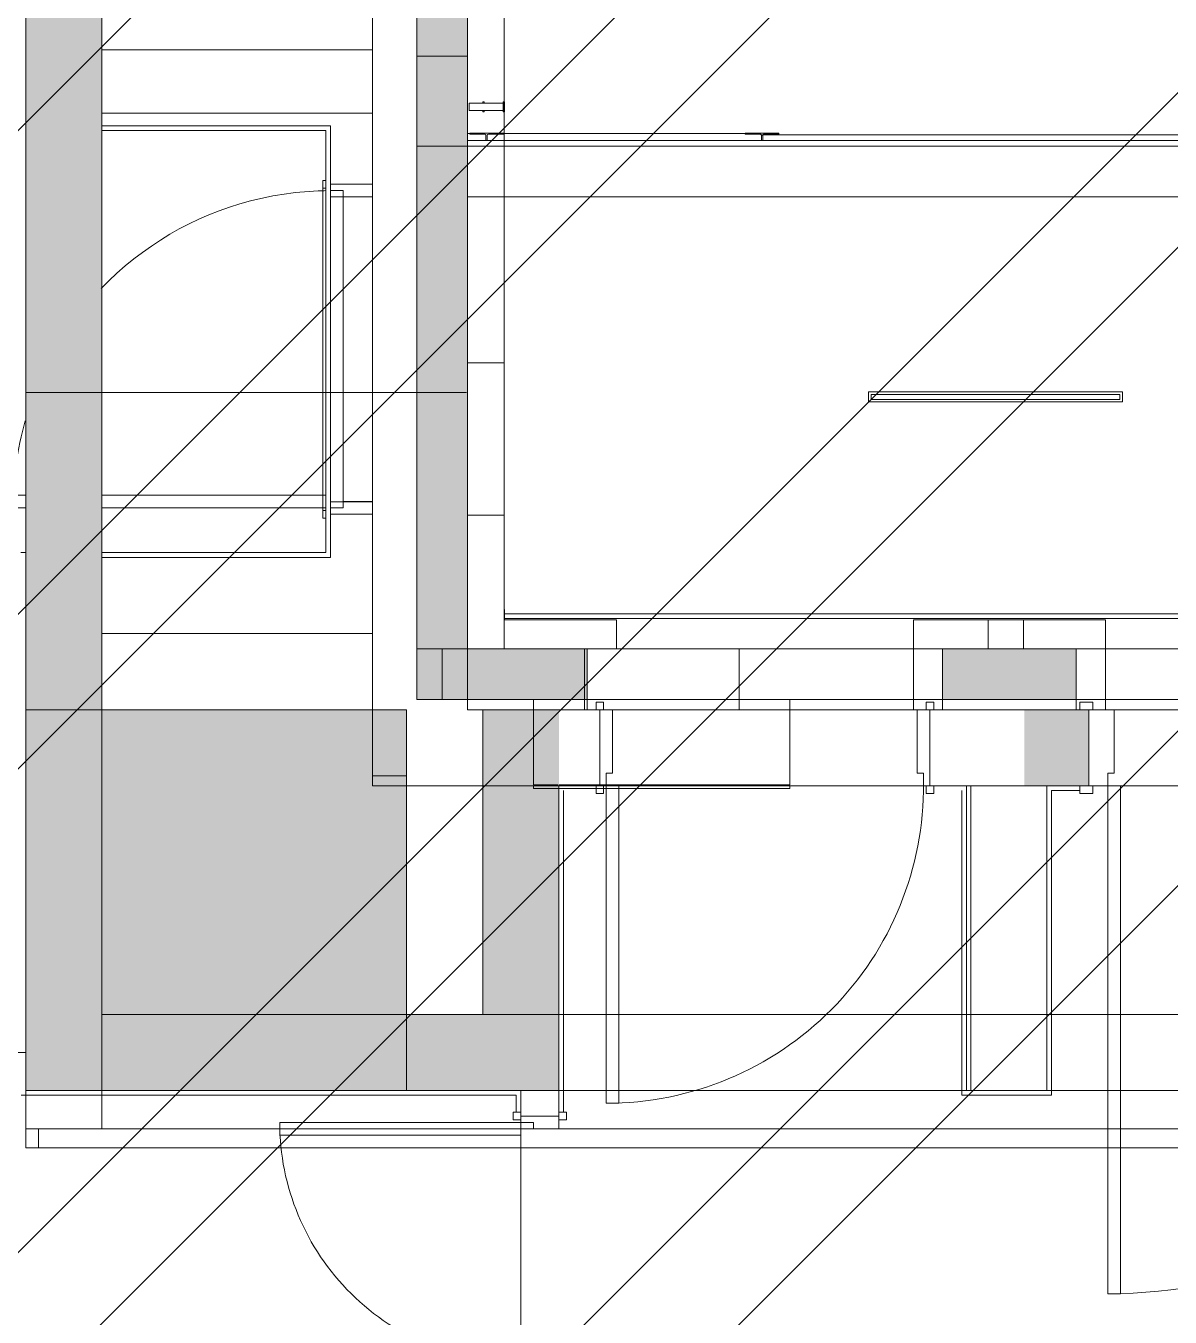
# Model space of a CAD drawing. Header units: millimetres. Extents: x -57519 to 497916, y -349472 to 446842.
# Drawn here: x 288703 to 293210, y 6965 to 12052 of the extents above; entities that cross this region are included whole.
import ezdxf

# ---------------------------------------------------------------- set-up
doc = ezdxf.new("R2010")
doc.units = ezdxf.units.MM
for name, color, linetype, lineweight in [('A-CLNG', 13, 'Continuous', 5), ('A-DETL-GENF', 92, 'Continuous', 5), ('A-DOOR', 31, 'Continuous', 5), ('A-DOOR-FRAM', 31, 'Continuous', 5), ('A-FLOR', 192, 'Continuous', 5), ('A-FLOR-HRAL', 11, 'Continuous', 5), ('A-WALL', 113, 'Continuous', 20), ('A-WALL-PATT', 111, 'Continuous', 20), ('E-LITE-EQPM', 33, 'Continuous', 5), ('Q-SPCQ', 91, 'Continuous', 5), ('S-COLS', 52, 'Continuous', 20), ('S-COLS-SYMB', 171, 'Continuous', 50)]:
    doc.layers.add(name, color=color, linetype=linetype, lineweight=lineweight)

# ---------------------------------------------------------------- blocks, each defined once
blk = doc.blocks.new('DLN-Single Door__X01_ - _M10x_1250 x 2000 _WH_-16935541-SITE COVERAGE')
at = {"layer": 'A-DOOR'}
for p, q in [((-625, 1400), (-575, 1400)), ((-625, 1350), (-625, 1400)), ((-575, 1400), (-575, 1350)), ((-625, 180), (-625, 1050)), ((-575, 1050), (-575, 180)), ((-665, 168), (-665, 180)), ((-665, 180), (-635, 180)), ((-665, 168), (-665, 180)), ((-665, 180), (665, 180)), ((-635, 180), (-635, 168)), ((-635, 180), (-635, 168)), ((635, 180), (-635, 180)), ((-625, 168), (-625, 180)), ((-575, 180), (-575, 168)), ((635, 180), (635, 168)), ((665, 180), (635, 180)), ((635, 168), (635, 180)), ((665, 180), (665, 168)), ((665, 180), (665, 168)), ((-650, 150), (-665, 150)), ((665, 150), (-665, 150)), ((-635, 150), (-650, 150)), ((-635, 150), (635, 150)), ((-575, 150), (-625, 150)), ((635, 150), (650, 150)), ((650, 150), (665, 150))]:
    blk.add_line(p, q, dxfattribs=at)
for start, end in [(74.0879, 90), (14.5833, 46.2518), (1.3948, 14.5833), (0.839, 1.3948), (359.5, 0.0053)]:
    blk.add_arc((-625, 150), 1250, start, end, dxfattribs=at)
at = {"layer": 'A-DOOR-FRAM'}
for p, q in [((-650, 150), (650, 150)), ((-650, -15), (-650, 150)), ((-625, 150), (-650, 150)), ((-650, -15), (-650, 150)), ((-625, 150), (-625, 100)), ((-625, 150), (-625, 100)), ((625, 150), (-625, 150)), ((625, 100), (625, 150)), ((625, 150), (650, 150)), ((625, 100), (625, 150)), ((650, 150), (650, -15)), ((650, 150), (650, -15)), ((-625, 100), (625, 100)), ((-600, 100), (-625, 100)), ((-600, -15), (-600, 100)), ((-600, 100), (-600, -15)), ((600, 100), (-600, 100)), ((600, 100), (625, 100)), ((600, -15), (600, 100)), ((600, -15), (600, 100))]:
    blk.add_line(p, q, dxfattribs=at)
blk = doc.blocks.new('Walls 13 - Walls 13-9359694-SITE COVERAGE')
at = {"layer": 'A-WALL', "lineweight": 5}
for p, q in [((39989.3, 7707.5), (39939.3, 7707.5)), ((39939.3, 7707.5), (39939.3, 7632.5)), ((39989.3, 7632.5), (39989.3, 7707.5)), ((63840.1, 7707.5), (39989.3, 7707.5)), ((39939.3, 7632.5), (39989.3, 7632.5)), ((39989.3, 7632.5), (63840.9, 7632.5))]:
    blk.add_line(p, q, dxfattribs=at)
blk = doc.blocks.new('Railing - T PROFILE-V242-SITE COVERAGE')
at = {"layer": 'A-FLOR-HRAL'}
for p, q in [((8, -8.5), (3, -8.5)), ((3, -8.5), (3, -141.5)), ((8, -68.3), (8, -8.5)), ((8, -141.5), (8, -82.5)), ((32, -72.5), (12.9, -72.5)), ((13, -77.5), (32, -77.5)), ((3, -141.5), (8, -141.5))]:
    blk.add_line(p, q, dxfattribs=at)
for centre, start, end in [((12.9, -67.5), 189.2953, 270), ((13, -82.5), 120, 180), ((13, -82.5), 90, 120)]:
    blk.add_arc(centre, 5, start, end, dxfattribs=at)
blk = doc.blocks.new('Railing - T PROFILE-16174661-SITE COVERAGE')
at = {"layer": 'A-FLOR-HRAL'}
for p, q in [((8, -8.5), (3, -8.5)), ((3, -8.5), (3, -141.5)), ((8, -68.3), (8, -8.5)), ((8, -141.5), (8, -82.5)), ((32, -72.5), (12.9, -72.5)), ((13, -77.5), (32, -77.5)), ((3, -141.5), (8, -141.5))]:
    blk.add_line(p, q, dxfattribs=at)
for centre, start, end in [((12.9, -67.5), 189.2953, 270), ((13, -82.5), 90, 180)]:
    blk.add_arc(centre, 5, start, end, dxfattribs=at)
blk = doc.blocks.new('Railing - Railing-12128362-SITE COVERAGE')
at = {"layer": 'A-FLOR-HRAL'}
for p, q in [((41687.9, 11627.5), (41679.4, 11627.5)), ((41679.4, 11626.6), (41679.4, 11627.5)), ((41679.4, 11602.5), (41679.4, 11626.6)), ((41679.4, 11602.5), (41679.4, 11615)), ((41679.4, 11615), (41679.4, 11609)), ((41679.4, 11602.5), (41679.4, 11615)), ((41679.4, 11615), (41679.4, 11602.5)), ((41679.4, 11602.5), (41679.4, 11615)), ((41679.4, 11615), (41679.4, 11602.5)), ((41679.4, 11615), (41679.4, 11602.5)), ((41679.4, 11609), (41679.4, 11602.5)), ((42772.9, 11627.5), (41820.9, 11627.5)), ((42839.4, 11624.1), (42839.4, 11620.2))]:
    blk.add_line(p, q, dxfattribs=at)
at = {"extrusion": (0, 0, -1), "zscale": -1, "rotation": 270.0000000000001}
for name, p in [('Railing - T PROFILE-16174661-SITE COVERAGE', (-41679.4, 11632.5)), ('Railing - T PROFILE-V242-SITE COVERAGE', (-42764.4, 11632.5))]:
    blk.add_blockref(name, p, dxfattribs=at)
blk = doc.blocks.new('Railing - Railing-12128385-SITE COVERAGE')
at = {"layer": 'A-FLOR-HRAL'}
for q in [(42839.4, 11622.5), (44839.4, 11604)]:
    blk.add_line((44839.4, 11622.5), q, dxfattribs=at)
at = {"extrusion": (0, 0, -1), "zscale": -1, "rotation": 269.9999999999811}
blk.add_blockref('Railing - T PROFILE-16174661-SITE COVERAGE', (-44714.4, 11632.5), dxfattribs=at)
blk = doc.blocks.new('DLN_I-Shape - 200x200 _WD_-17536639-SITE COVERAGE')
at = {"layer": 'S-COLS-SYMB', "color": 53, "lineweight": 20}
blk.add_line((-100, 100), (99.9, 100), dxfattribs=at)
at = {"layer": 'S-COLS-SYMB', "color": 71, "lineweight": 20}
for p, q in [((0, 100), (0, -100)), ((-100, -100), (100, -100))]:
    blk.add_line(p, q, dxfattribs=at)
blk = doc.blocks.new('Family4 - Family4-12372466-SITE COVERAGE')
at = {"layer": 'E-LITE-EQPM'}
for p, q in [((-20, 500), (-20, -500)), ((20, 500), (-20, 500)), ((-10, -490), (-10, 490)), ((-10, 490), (10, 490)), ((10, 490), (10, -490)), ((20, -500), (20, 500)), ((-20, -500), (20, -500)), ((10, -490), (-10, -490))]:
    blk.add_line(p, q, dxfattribs=at)
blk = doc.blocks.new('BIT_Steel Rod Fixing Details - 145mm-V403-SITE COVERAGE')
at = {"layer": 'Q-SPCQ'}
for p, q in [((-21, 0), (21, 0)), ((-17, 0), (-21, 0)), ((-6.5, 0), (-17, 0)), ((-15, -6), (-15, -140)), ((-14, -6), (-15, -6)), ((21, 0), (-6.5, 0)), ((15, -140), (15, -6)), ((-20, -140), (-20, -145)), ((-20, -140), (-14.1, -140)), ((-14.1, -140), (-20, -140)), ((-20, -145), (20, -145)), ((20, -145), (-20, -145)), ((-6, -145), (6, -145)), ((6, -145), (-6, -145)), ((14.1, -140), (20, -140)), ((20, -140), (14.1, -140)), ((20, -145), (20, -140))]:
    blk.add_line(p, q, dxfattribs=at)
blk = doc.blocks.new('BIT_Steel Rod Fixing Details - 145mm-V400-SITE COVERAGE')
at = {"layer": 'Q-SPCQ'}
for p, q in [((-21, 0), (21, 0)), ((21, 0), (-21, 0)), ((-15, -6), (-15, -140)), ((-14, -6), (-15, -6)), ((15, -140), (15, -6)), ((-20, -140), (-20, -145)), ((-20, -140), (-14.1, -140)), ((-14.1, -140), (-20, -140)), ((-20, -145), (20, -145)), ((20, -145), (-20, -145)), ((-6, -145), (6, -145)), ((6, -145), (-6, -145)), ((14.1, -140), (20, -140)), ((20, -140), (14.1, -140)), ((20, -145), (20, -140))]:
    blk.add_line(p, q, dxfattribs=at)
blk = doc.blocks.new('BIT_Steel Rod Fixing Details - 65mm-V412-SITE COVERAGE')
at = {"layer": 'Q-SPCQ'}
for p, q in [((-21, 0), (17, 0)), ((-17, 0), (-21, 0)), ((17, 0), (-17, 0)), ((-15, -6), (-15, -60)), ((-14, -6), (-15, -6)), ((15, -60), (15, -6)), ((17, 0), (21, 0)), ((21, 0), (17, 0)), ((-20, -60), (-20, -65)), ((-20, -60), (-14.1, -60)), ((-14.1, -60), (-20, -60)), ((-20, -65), (-14.1, -65)), ((-14.1, -65), (-20, -65)), ((14.1, -60), (20, -60)), ((20, -60), (14.1, -60)), ((14.1, -65), (20, -65)), ((20, -65), (14.1, -65)), ((20, -65), (20, -60))]:
    blk.add_line(p, q, dxfattribs=at)
blk = doc.blocks.new('BIT_Steel Rod Fixing Details - 145mm-V417-SITE COVERAGE')
at = {"layer": 'Q-SPCQ'}
for p, q in [((-21, 0), (6.5, 0)), ((21, 0), (-21, 0)), ((-15, -6), (-15, -140)), ((-14, -6), (-15, -6)), ((6.5, 0), (21, 0)), ((15, -140), (15, -6)), ((-20, -140), (-20, -145)), ((-20, -140), (-14.1, -140)), ((-14.1, -140), (-20, -140)), ((-20, -145), (20, -145)), ((20, -145), (-20, -145)), ((-6, -145), (6, -145)), ((6, -145), (-6, -145)), ((14.1, -140), (20, -140)), ((20, -140), (14.1, -140)), ((20, -145), (20, -140))]:
    blk.add_line(p, q, dxfattribs=at)
blk = doc.blocks.new('BIT_Steel Rod Fixing Details - 145mm-V425-SITE COVERAGE')
at = {"layer": 'Q-SPCQ'}
for p, q in [((-21, 0), (17, 0)), ((-17, 0), (-21, 0)), ((21, 0), (-17, 0)), ((-15, -6), (-15, -140)), ((-14, -6), (-15, -6)), ((15, -140), (15, -6)), ((17, 0), (21, 0)), ((-20, -140), (-20, -145)), ((-20, -140), (-14.1, -140)), ((-14.1, -140), (-20, -140)), ((-20, -145), (20, -145)), ((20, -145), (-20, -145)), ((-6, -145), (6, -145)), ((6, -145), (-6, -145)), ((14.1, -140), (20, -140)), ((20, -140), (14.1, -140)), ((20, -145), (20, -140))]:
    blk.add_line(p, q, dxfattribs=at)
blk = doc.blocks.new('BIT_Steel Rod Fixing Details - 145mm-V431-SITE COVERAGE')
at = {"layer": 'Q-SPCQ'}
for p, q in [((-21, 0), (21, 0)), ((21, 0), (-21, 0)), ((-15, -6), (-15, -140)), ((-14, -6), (-15, -6)), ((15, -6), (-15, -6)), ((15, -140), (15, -6)), ((-20, -140), (-20, -145)), ((-20, -140), (-14.1, -140)), ((20, -140), (-20, -140)), ((-20, -145), (20, -145)), ((20, -145), (-20, -145)), ((-15, -140), (15, -140)), ((-6, -145), (6, -145)), ((6, -145), (-6, -145)), ((14.1, -140), (20, -140)), ((20, -145), (20, -140))]:
    blk.add_line(p, q, dxfattribs=at)
at = {"layer": 'Q-SPCQ', "flags": 128}
blk.add_lwpolyline([(-15, -6), (-9.1, -6), (4.1, -6), (14, -6), (15, -6)], dxfattribs=at)
blk = doc.blocks.new('DLN-Double Door__X03_ - _M19_1900 x 2450 _WH_-V500-SITE COVERAGE')
at = {"layer": 'A-DOOR'}
for p, q in [((-900, -75), (-950, -75)), ((-950, -75), (-950, -1025)), ((-900, -1025), (-900, -75)), ((900, -75), (950, -75)), ((900, -1025), (900, -75)), ((950, -75), (950, -1025)), ((-950, -1025), (-900, -1025)), ((950, -1025), (900, -1025))]:
    blk.add_line(p, q, dxfattribs=at)
for centre, start, end in [((-950, -75), 270, 0.5), ((950, -75), 179.5, 254.9167), ((950, -75), 254.9167, 270)]:
    blk.add_arc(centre, 950, start, end, dxfattribs=at)
at = {"layer": 'A-DOOR-FRAM'}
for p, q in [((-960, 105), (-990, 105)), ((-990, 105), (-990, 75)), ((-990, 93), (-990, 105)), ((-990, 105), (-960, 105)), ((-960, 75), (-960, 105)), ((-960, 105), (-960, 75)), ((990, 105), (960, 105)), ((960, 105), (960, 75)), ((990, 105), (960, 105)), ((960, 75), (960, 105)), ((990, 75), (990, 105)), ((990, 105), (990, 93)), ((-990, 75), (-960, 75)), ((-975, 75), (-990, 75)), ((-960, 75), (-975, 75)), ((-925, 75), (-975, 75)), ((-975, 75), (-975, -75)), ((-975, -75), (-975, 75)), ((-960, 75), (-975, 75)), ((-925, 75), (-960, 75)), ((-925, -25), (-925, 75)), ((-925, 75), (-925, -25)), ((925, 75), (925, -25)), ((975, 75), (925, 75)), ((925, -25), (925, 75)), ((925, 75), (960, 75)), ((960, 75), (990, 75)), ((960, 75), (975, 75)), ((960, 75), (975, 75)), ((975, 75), (990, 75)), ((975, -75), (975, 75)), ((975, 75), (975, -75)), ((-950, -75), (-950, -25)), ((-950, -25), (-925, -25)), ((-950, -25), (-925, -25)), ((-950, -25), (-950, -75)), ((925, -25), (950, -25)), ((950, -25), (925, -25)), ((950, -25), (950, -75)), ((950, -75), (950, -25)), ((-960, -75), (-990, -75)), ((-990, -75), (-990, -105)), ((-990, -75), (-975, -75)), ((-990, -105), (-990, -93)), ((-975, -75), (-960, -75)), ((-975, -75), (-950, -75)), ((-975, -75), (-960, -75)), ((-960, -105), (-960, -75)), ((-960, -75), (-960, -105)), ((-960, -75), (-950, -75)), ((950, -75), (975, -75)), ((960, -75), (950, -75)), ((990, -75), (960, -75)), ((960, -75), (960, -105)), ((975, -75), (960, -75)), ((960, -105), (960, -75)), ((975, -75), (960, -75)), ((990, -75), (975, -75)), ((990, -105), (990, -75)), ((990, -93), (990, -105)), ((-990, -105), (-960, -105)), ((-960, -105), (-990, -105)), ((960, -105), (990, -105)), ((960, -105), (990, -105))]:
    blk.add_line(p, q, dxfattribs=at)
blk = doc.blocks.new('DLN-Single Door__X01_ - _M11_1250 x 2450 _WH_-16935540-SITE COVERAGE')
at = {"layer": 'A-DOOR'}
for p, q in [((-635, 180), (-665, 180)), ((-665, 180), (-665, 150)), ((-665, 150), (-665, 180)), ((-665, 180), (-635, 180)), ((-635, 150), (-635, 180)), ((-635, 180), (-635, 150)), ((665, 180), (635, 180)), ((635, 180), (635, 150)), ((665, 150), (665, 180)), ((-665, 150), (-635, 150)), ((-650, 150), (-665, 150)), ((-635, 150), (-650, 150)), ((635, 150), (665, 150)), ((650, 150), (665, 150)), ((-635, -150), (-665, -150)), ((-665, -150), (-665, -180)), ((-665, -180), (-665, -150)), ((-665, -150), (-650, -150)), ((-650, -150), (-635, -150)), ((-635, -180), (-635, -150)), ((-635, -150), (-635, -180)), ((-575, -150), (-625, -150)), ((-625, -150), (-625, -1400)), ((-575, -1400), (-575, -150)), ((665, -150), (635, -150)), ((635, -150), (635, -180)), ((650, -150), (635, -150)), ((635, -180), (635, -150)), ((665, -150), (650, -150)), ((665, -180), (665, -150)), ((665, -150), (665, -180)), ((-665, -180), (-635, -180)), ((-635, -180), (-665, -180)), ((635, -180), (665, -180)), ((635, -180), (665, -180)), ((-625, -1400), (-575, -1400))]:
    blk.add_line(p, q, dxfattribs=at)
blk.add_arc((-625, -150), 1250, 270, 0.5, dxfattribs=at)
at = {"layer": 'A-DOOR-FRAM'}
for p, q in [((-600, 150), (-650, 150)), ((-650, 150), (-650, -150)), ((-650, -150), (-650, 150)), ((-635, 150), (-650, 150)), ((-600, 150), (-635, 150)), ((-600, -100), (-600, 150)), ((-600, 150), (-600, -100)), ((600, 150), (600, -100)), ((650, 150), (600, 150)), ((600, -100), (600, 150)), ((650, -150), (650, 150)), ((650, 150), (650, -150)), ((-625, -150), (-625, -100)), ((-625, -100), (-600, -100)), ((-625, -100), (-600, -100)), ((-625, -100), (-625, -150)), ((600, -100), (625, -100)), ((625, -100), (600, -100)), ((625, -100), (625, -150)), ((625, -150), (625, -100)), ((-650, -150), (-625, -150)), ((-650, -150), (-635, -150)), ((-635, -150), (-625, -150)), ((625, -150), (650, -150)), ((635, -150), (625, -150)), ((650, -150), (635, -150))]:
    blk.add_line(p, q, dxfattribs=at)
blk = doc.blocks.new('DLN-Double Door__M22_ - _M22_4000 x 4000 _WH_-13614099-SITE COVERAGE')
at = {"layer": 'A-DOOR'}
for p, q in [((-2000, 2150), (-1950, 2150)), ((-2000, 150), (-2000, 2150)), ((-1950, 2150), (-1950, 150)), ((1950, 2150), (1950, 150)), ((2000, 2150), (1950, 2150)), ((2000, 150), (2000, 2150)), ((-1950, 150), (-2000, 150)), ((1950, 150), (2000, 150))]:
    blk.add_line(p, q, dxfattribs=at)
for centre, start, end in [((-2000, 150), 359.5, 90), ((2000, 150), 90, 180.5)]:
    blk.add_arc(centre, 2000, start, end, dxfattribs=at)
at = {"layer": 'A-DOOR-FRAM'}
for p, q in [((-2110, 180), (-2060, 180)), ((-2110, 150), (-2110, 180)), ((-2110, 180), (-2110, 168)), ((-2060, 180), (-2110, 180)), ((-2060, 180), (-2060, 150)), ((-2060, 150), (-2060, 180)), ((2060, 150), (2060, 180)), ((2060, 180), (2110, 180)), ((2060, 180), (2060, 150)), ((2060, 180), (2110, 180)), ((2110, 180), (2110, 150)), ((2110, 168), (2110, 180)), ((-2060, 150), (-2110, 150)), ((-2110, 150), (-2075, 150)), ((-2075, 150), (-2060, 150)), ((-2075, 150), (-2000, 150)), ((-2075, -150), (-2075, 150)), ((-2075, 150), (-2075, -150)), ((-2075, 150), (-2060, 150)), ((-2060, 150), (-2000, 150)), ((-2000, 150), (-2000, 100)), ((-2000, 100), (-2000, 150)), ((2000, 150), (2075, 150)), ((2000, 100), (2000, 150)), ((2000, 150), (2000, 100)), ((2060, 150), (2000, 150)), ((2110, 150), (2060, 150)), ((2075, 150), (2060, 150)), ((2075, 150), (2060, 150)), ((2110, 150), (2075, 150)), ((2075, 150), (2075, -150)), ((2075, -150), (2075, 150)), ((-2000, 100), (-1975, 100)), ((-2000, 100), (-1975, 100)), ((-1975, 100), (-1975, -150)), ((-1975, -150), (-1975, 100)), ((1975, 100), (2000, 100)), ((1975, -150), (1975, 100)), ((2000, 100), (1975, 100)), ((1975, 100), (1975, -150)), ((-2110, -150), (-2060, -150)), ((-2110, -180), (-2110, -150)), ((-2075, -150), (-2110, -150)), ((-2060, -150), (-2075, -150)), ((-1975, -150), (-2075, -150)), ((-2060, -150), (-2075, -150)), ((-2060, -150), (-2060, -180)), ((-2025, -150), (-2060, -150)), ((-2010, -150), (-2025, -150)), ((-1975, -150), (-2010, -150)), ((2075, -150), (1975, -150)), ((1975, -150), (2010, -150)), ((2010, -150), (2025, -150)), ((2025, -150), (2060, -150)), ((2060, -180), (2060, -150)), ((2060, -150), (2110, -150)), ((2060, -150), (2075, -150)), ((2060, -150), (2075, -150)), ((2075, -150), (2110, -150)), ((2110, -150), (2110, -180)), ((-2060, -180), (-2110, -180)), ((2110, -180), (2060, -180))]:
    blk.add_line(p, q, dxfattribs=at)
blk = doc.blocks.new('BIT_Steel Rod Fixing Details - 145mm-V572-SITE COVERAGE')
at = {"layer": 'Q-SPCQ'}
for p, q in [((-20, -145), (20, -145)), ((20, -145), (-20, -145)), ((-6, -145), (6, -145)), ((6, -145), (-6, -145))]:
    blk.add_line(p, q, dxfattribs=at)

msp = doc.modelspace()

# ---------------------------------------------------------------- hatches: boundary and pattern name
at = {"layer": 'A-DETL-GENF'}
h = msp.add_hatch(dxfattribs=at)
h.set_pattern_fill('FP_40', color=250, style=0, pattern_type=2)
h.set_pattern_definition([(45, (248763.4, 0), (-1257.236, 1257.236), []), (45, (248763.4, 1905), (-1257.236, 1257.236), [])])
h.paths.add_polyline_path([(325750.1, -8642.5), (328562.7, -8642.5), (328562.7, 4657.5), (341312.7, 4657.5), (341312.7, 30557.5), (342712.7, 30557.5), (342712.7, 48907.7), (339962.7, 48907.7), (339962.7, 52157.5), (338962.7, 52157.5), (338962.7, 53757.5), (297512.7, 53757.5), (297512.7, 52247.5), (286277.7, 52247.5), (286277.7, 34407.5), (285902.7, 34407.5), (285902.7, 7407.5), (286277.7, 7407.5), (286277.7, -2267.5), (315555.2, -2267.5), (315555.2, -8642.5), (321257.1, -8642.5)], flags=0)
at = {"layer": 'A-WALL-PATT', "lineweight": 5, "transparency": 33554560}
for points in [[(290367.4, 9597.5), (290442.7, 9597.5), (290442.7, 30067.5), (290242.7, 30067.5), (290242.7, 9597.5)], [(288702.7, 10607.5), (289002.7, 10607.5), (289002.7, 14024.2), (288702.7, 14024.2), (288702.7, 10651.4)], [(290502.7, 8157.5), (290802.7, 8157.5), (290802.7, 9357.5), (290502.7, 9357.5), (290502.7, 8296.1)]]:
    msp.add_hatch(color=253, dxfattribs=at).paths.add_polyline_path(points, flags=0)
at = {"layer": 'A-WALL-PATT', "lineweight": 5, "transparency": 33554432}
for points in [[(288702.7, 9357.5), (289002.7, 9357.5), (289002.7, 10607.5), (288702.7, 10607.5), (288702.7, 9473.8)], [(290202.7, 7857.5), (290802.7, 7857.5), (290802.7, 8157.5), (290202.7, 8157.5)]]:
    msp.add_hatch(color=253, dxfattribs=at).paths.add_polyline_path(points, flags=0)
at = {"layer": 'A-WALL-PATT', "lineweight": 5, "transparency": 33554560}
h = msp.add_hatch(color=253, dxfattribs=at)
h.paths.add_polyline_path([(297107, 9397.5), (299125.2, 9397.5), (299125.2, 9597.5), (297090, 9597.5), (297090, 9397.5)], flags=0)
h.paths.add_polyline_path([(290913.7, 9397.5), (290913.7, 9597.5), (290242.7, 9597.5), (290242.7, 9397.5), (290367.4, 9397.5)], flags=0)
h.paths.add_polyline_path([(292313.7, 9397.5), (292840, 9397.5), (292840, 9597.5), (292313.7, 9597.5), (292313.7, 9473.8)], flags=0)
h = msp.add_hatch(color=253, dxfattribs=at)
h.paths.add_polyline_path([(297075, 9057.5), (297505.2, 9057.5), (297505.2, 9357.5), (297040, 9357.5), (297040, 9057.5)], flags=0)
h.paths.add_polyline_path([(292742.7, 9057.5), (292890, 9057.5), (292890, 9357.5), (292635.7, 9357.5), (292635.7, 9057.5), (292724.7, 9057.5)], flags=0)
at = {"layer": 'S-COLS', "transparency": 33554432}
msp.add_hatch(color=9, dxfattribs=at).paths.add_polyline_path([(288702.7, 7857.5), (290202.7, 7857.5), (290202.7, 9357.5), (288702.7, 9357.5), (288702.7, 8296.1)], flags=0)

# ---------------------------------------------------------------- linework, layer by layer
at = {"layer": 'A-CLNG'}
for p, q in [((289902.7, 11657.5), (289002.7, 11657.5)), ((289902.7, 9957.5), (289902.7, 11657.5)), ((288702.7, 9657.5), (288702.7, 9657.5)), ((288702.7, 8457.5), (288702.7, 9357.5)), ((288702.7, 7858.5), (288702.7, 8296.1))]:
    msp.add_line(p, q, dxfattribs=at)
at = {"layer": 'A-FLOR'}
for p, q in [((290067.7, 30407.5), (290067.7, 9057.5)), ((288702.7, 30107.5), (288702.7, 9357.5)), ((289002.7, 9357.5), (289002.7, 30107.5)), ((289002.7, 11707.5), (290067.7, 11707.5)), ((318727, 11577.5), (290242.7, 11577.5)), ((290067.7, 11377.5), (289902.7, 11377.5)), ((290442.7, 11377.5), (319010.5, 11377.5)), ((290442.7, 9597.5), (290442.7, 11376.5)), ((289902.7, 10177.3), (290067.7, 10177.3)), ((290442.7, 10124.2), (290442.7, 9597.5)), ((290067.7, 9657.5), (289002.7, 9657.5)), ((290442.7, 9357.5), (290442.7, 9597.5)), ((290442.9, 9597.5), (296826.2, 9597.5)), ((290442.9, 9597.5), (290913.7, 9597.5)), ((290913.7, 9597.5), (290913.7, 9357.5)), ((292333.1, 9597.5), (292613.9, 9597.5)), ((290242.7, 9397.5), (290702.7, 9397.5)), ((290702.7, 9397.5), (290702.7, 9062.5)), ((291712.7, 9062.5), (291712.7, 9397.5)), ((291712.7, 9397.5), (322442.7, 9397.5)), ((288702.7, 9357.5), (288702.7, 9207.5)), ((288702.7, 9357.5), (290202.7, 9357.5)), ((289002.7, 8157.5), (289002.7, 9357.5)), ((289002.7, 7857.5), (289002.7, 9357.5)), ((290067.7, 9357.5), (290067.7, 9097.5)), ((290202.7, 9357.5), (290202.7, 9057.5)), ((297865.2, 9357.5), (290442.7, 9357.5)), ((290913.7, 9357.5), (292198.7, 9357.5)), ((290963.7, 9357.5), (290963.7, 9057.5)), ((292263.7, 9357.5), (292313.7, 9357.5)), ((292263.7, 9057.5), (292263.7, 9357.5)), ((292840, 9357.5), (297090, 9357.5)), ((292890, 9357.5), (292890, 9057.5)), ((296975, 9357.5), (292955, 9357.5)), ((288702.7, 8007.5), (288702.7, 9207.5)), ((290067.7, 9097.5), (290202.7, 9097.5)), ((290067.7, 9057.5), (297865.2, 9057.5)), ((290702.7, 9062.5), (290797.7, 9062.5)), ((290802.7, 9062.5), (291712.7, 9062.5)), ((292424.7, 7857.5), (292424.7, 9057.5)), ((292890, 9057.5), (292855, 9057.5)), ((290929, 8157.5), (289002.7, 8157.5)), ((296545.3, 8157.5), (290202.7, 8157.5)), ((297865.2, 7857.5), (288702.7, 7857.5)), ((290652.7, 7857.5), (288702.7, 7857.5)), ((289002.7, 7857.5), (289002.7, 7708.7)), ((290202.7, 7857.5), (290202.7, 7857.5)), ((290652.7, 7857.5), (297865.2, 7857.5)), ((290652.7, 7772.5), (290652.7, 5792.5)), ((290802.7, 7757.5), (290652.7, 7757.5)), ((290802.7, 7772.5), (290802.7, 7757.5)), ((312603.6, 7707.5), (288752.7, 7707.5)), ((288752.7, 7707.5), (289002.7, 7707.5))]:
    msp.add_line(p, q, dxfattribs=at)
at = {"layer": 'A-FLOR', "color": 254}
for p, q in [((288702.7, 10607.5), (289002.7, 10607.5)), ((289002.7, 10607.5), (290437.9, 10607.5))]:
    msp.add_line(p, q, dxfattribs=at)
at = {"layer": 'A-WALL', "lineweight": 5}
for p, q in [((290242.7, 30067.5), (290242.7, 9397.5)), ((290442.7, 10124.2), (290442.7, 29767.5)), ((289002.7, 10607.5), (289002.7, 14024.2)), ((289002.7, 11957.5), (290067.7, 11957.5)), ((290442.7, 11932.5), (290242.7, 11932.5)), ((289884.7, 11639.5), (289002.7, 11639.5)), ((289884.7, 9977.5), (289884.7, 11639.5)), ((290442.7, 11600.5), (321577.7, 11600.5)), ((318727, 11577.5), (290442.7, 11577.5)), ((289902.7, 11427.5), (290067.7, 11427.5)), ((290442.9, 10724.2), (290442.9, 9597.5)), ((290586.9, 10724.2), (290586.9, 10124.2)), ((290067.7, 10127.5), (289902.7, 10127.5)), ((288682.7, 9977.5), (288702.7, 9977.5)), ((289002.7, 9977.5), (289884.7, 9977.5)), ((289902.7, 9957.5), (289002.7, 9957.5)), ((290586.9, 9735.5), (297865.2, 9735.5)), ((290586.9, 9717.5), (297865.2, 9717.5)), ((292492.8, 9712.5), (292632.8, 9712.5)), ((289002.7, 9657.5), (290067.7, 9657.5)), ((290442.9, 9513.8), (290442.9, 9597.5)), ((292894.7, 9597.5), (290442.9, 9597.5)), ((290902.7, 9594.6), (290902.7, 9397.5)), ((291512.7, 9597.5), (291512.7, 9357.5)), ((292840, 9597.5), (292313.7, 9597.5)), ((292632.8, 9597.5), (292492.8, 9597.5)), ((290442.9, 9397.5), (290442.9, 9510.5)), ((290242.7, 9397.5), (290913.7, 9397.5)), ((290442.9, 9397.5), (297865.2, 9397.5)), ((290702.7, 9397.5), (290902.7, 9397.5)), ((290902.7, 9397.5), (290902.7, 9357.5)), ((291512.7, 9397.5), (291712.7, 9397.5)), ((292313.7, 9397.5), (292840, 9397.5)), ((290502.7, 9357.5), (290502.7, 8157.5)), ((292840, 9357.5), (292635.7, 9357.5)), ((290702.7, 9057.5), (290702.7, 9047.5)), ((290802.7, 7772.5), (290802.7, 9057.5)), ((291712.7, 9057.5), (291712.7, 9047.5)), ((292407.7, 9057.5), (292407.7, 7857.5)), ((292724.7, 9057.5), (292855, 9057.5)), ((292724.7, 7857.5), (292724.7, 9057.5)), ((292855, 9039.5), (292855, 9057.5)), ((290799.4, 9047.5), (290702.7, 9047.5)), ((290802.7, 9047.5), (291712.7, 9047.5)), ((290820.7, 9039.5), (290820.7, 7772.5)), ((292389.7, 7839.5), (292389.7, 9039.5)), ((292855, 9039.5), (292742.7, 9039.5)), ((292742.7, 9039.5), (292742.7, 7839.5)), ((290929, 8157.5), (290802.7, 8157.5)), ((286502.7, 8007.5), (288702.7, 8007.5)), ((288702.7, 8007.5), (288702.7, 7707.5)), ((290634.7, 7839.5), (288684.7, 7839.5)), ((297865.2, 7857.5), (288702.7, 7857.5)), ((297865.2, 7857.5), (288702.7, 7857.5)), ((288702.7, 7857.5), (290652.7, 7857.5)), ((290634.7, 7772.5), (290634.7, 7839.5)), ((290652.7, 7857.5), (290652.7, 7772.5)), ((290802.7, 7857.5), (298840.2, 7857.5)), ((292742.7, 7839.5), (292389.7, 7839.5)), ((290634.7, 7772.5), (290652.7, 7772.5)), ((290820.7, 7772.5), (290802.7, 7772.5)), ((312603.6, 7707.5), (288702.7, 7707.5)), ((334697.7, 7707.5), (288702.7, 7707.5))]:
    msp.add_line(p, q, dxfattribs=at)
at = {"layer": 'A-WALL', "lineweight": 18}
for p, q in [((290442.9, 28740.4), (290442.9, 10724.2)), ((290586.9, 10724.2), (290586.9, 28740.4)), ((290442.9, 10724.2), (290586.9, 10724.2)), ((290586.9, 10124.2), (290442.9, 10124.2)), ((290586.9, 10124.2), (290586.9, 9597.5)), ((291028.7, 9712.5), (290586.9, 9712.5)), ((291028.7, 9597.5), (291028.7, 9712.5)), ((292492.8, 9712.5), (292198.7, 9712.5)), ((292198.7, 9712.5), (292198.7, 9357.5)), ((292492.8, 9597.5), (292492.8, 9712.5)), ((292955, 9712.5), (292632.8, 9712.5)), ((292632.8, 9712.5), (292632.8, 9597.5)), ((292955, 9357.5), (292955, 9712.5)), ((290586.9, 9597.5), (290913.7, 9597.5)), ((292313.7, 9597.5), (292492.8, 9597.5)), ((292313.7, 9357.5), (292313.7, 9597.5)), ((292632.8, 9597.5), (292840, 9597.5)), ((292840, 9597.5), (292840, 9357.5)), ((288702.7, 9207.5), (288702.7, 9357.5)), ((292198.7, 9357.5), (292263.7, 9357.5)), ((292890, 9357.5), (292955, 9357.5))]:
    msp.add_line(p, q, dxfattribs=at)
at = {"layer": 'A-WALL', "color": 53}
for p, q in [((289002.7, 9357.5), (289002.7, 10607.5)), ((290802.7, 8157.5), (290202.7, 8157.5)), ((290652.7, 7857.5), (290802.7, 7857.5))]:
    msp.add_line(p, q, dxfattribs=at)
at = {"layer": 'A-WALL', "color": 9, "lineweight": 5}
msp.add_line((290802.7, 8157.5), (290202.7, 8157.5), dxfattribs=at)
at = {"layer": 'A-WALL', "color": 254, "lineweight": 5}
msp.add_line((290202.7, 7857.5), (290202.7, 8157.5), dxfattribs=at)
at = {"layer": 'S-COLS', "color": 254, "lineweight": 5}
for p, q in [((288702.7, 9357.5), (289002.7, 9357.5)), ((289002.7, 9357.5), (290202.7, 9357.5)), ((290202.7, 9357.5), (290202.7, 8157.5)), ((290202.7, 8157.5), (290202.7, 7857.5))]:
    msp.add_line(p, q, dxfattribs=at)
at = {"layer": 'S-COLS', "color": 53}
for p, q in [((290202.7, 9357.5), (289002.7, 9357.5)), ((290202.7, 8157.5), (290202.7, 9357.5))]:
    msp.add_line(p, q, dxfattribs=at)

# ---------------------------------------------------------------- block references
at = {"layer": 'A-DOOR'}
for name, p, rotation in [('DLN-Single Door__X01_ - _M10x_1250 x 2000 _WH_-16935541-SITE COVERAGE', (290052.7, 10777.5), 90.00000000000001), ('DLN-Double Door__M22_ - _M22_4000 x 4000 _WH_-13614099-SITE COVERAGE', (294965, 9207.5), 180), ('DLN-Double Door__X03_ - _M19_1900 x 2450 _WH_-V500-SITE COVERAGE', (290727.7, 6782.5), 270)]:
    msp.add_blockref(name, p, dxfattribs=dict(at, rotation=rotation))
msp.add_blockref('DLN-Single Door__X01_ - _M11_1250 x 2450 _WH_-16935540-SITE COVERAGE', (291613.7, 9207.5), dxfattribs=at)
at = {"layer": 'A-FLOR-HRAL'}
for name in ['Railing - Railing-12128362-SITE COVERAGE', 'Railing - Railing-12128385-SITE COVERAGE']:
    msp.add_blockref(name, (248763.4, 0), dxfattribs=at)
at = {"layer": 'A-WALL', "lineweight": 5}
msp.add_blockref('Walls 13 - Walls 13-9359694-SITE COVERAGE', (248763.4, 0), dxfattribs=at)
at = {"layer": 'E-LITE-EQPM', "rotation": 90.00000000000031}
msp.add_blockref('Family4 - Family4-12372466-SITE COVERAGE', (292522.4, 10590), dxfattribs=at)
at = {"layer": 'Q-SPCQ', "rotation": 89.99999999999586}
for name, p in [('BIT_Steel Rod Fixing Details - 145mm-V403-SITE COVERAGE', (290442.9, 11732.5)), ('BIT_Steel Rod Fixing Details - 145mm-V400-SITE COVERAGE', (290442.9, 11732.5)), ('BIT_Steel Rod Fixing Details - 65mm-V412-SITE COVERAGE', (290442.9, 11732.5)), ('BIT_Steel Rod Fixing Details - 145mm-V417-SITE COVERAGE', (290442.9, 11732.5)), ('BIT_Steel Rod Fixing Details - 145mm-V400-SITE COVERAGE', (290442.9, 11732.5)), ('BIT_Steel Rod Fixing Details - 145mm-V425-SITE COVERAGE', (290442.9, 11732.5)), ('BIT_Steel Rod Fixing Details - 145mm-V400-SITE COVERAGE', (290442.9, 11732.5)), ('BIT_Steel Rod Fixing Details - 145mm-V431-SITE COVERAGE', (290442.9, 11732.5)), ('BIT_Steel Rod Fixing Details - 145mm-V572-SITE COVERAGE', (290442.9, 9732.5))]:
    msp.add_blockref(name, p, dxfattribs=at)
at = {"layer": 'S-COLS', "color": 71}
msp.add_blockref('DLN_I-Shape - 200x200 _WD_-17536639-SITE COVERAGE', (290342.9, 9497.5), dxfattribs=at)

doc.saveas('drawing.dxf')
